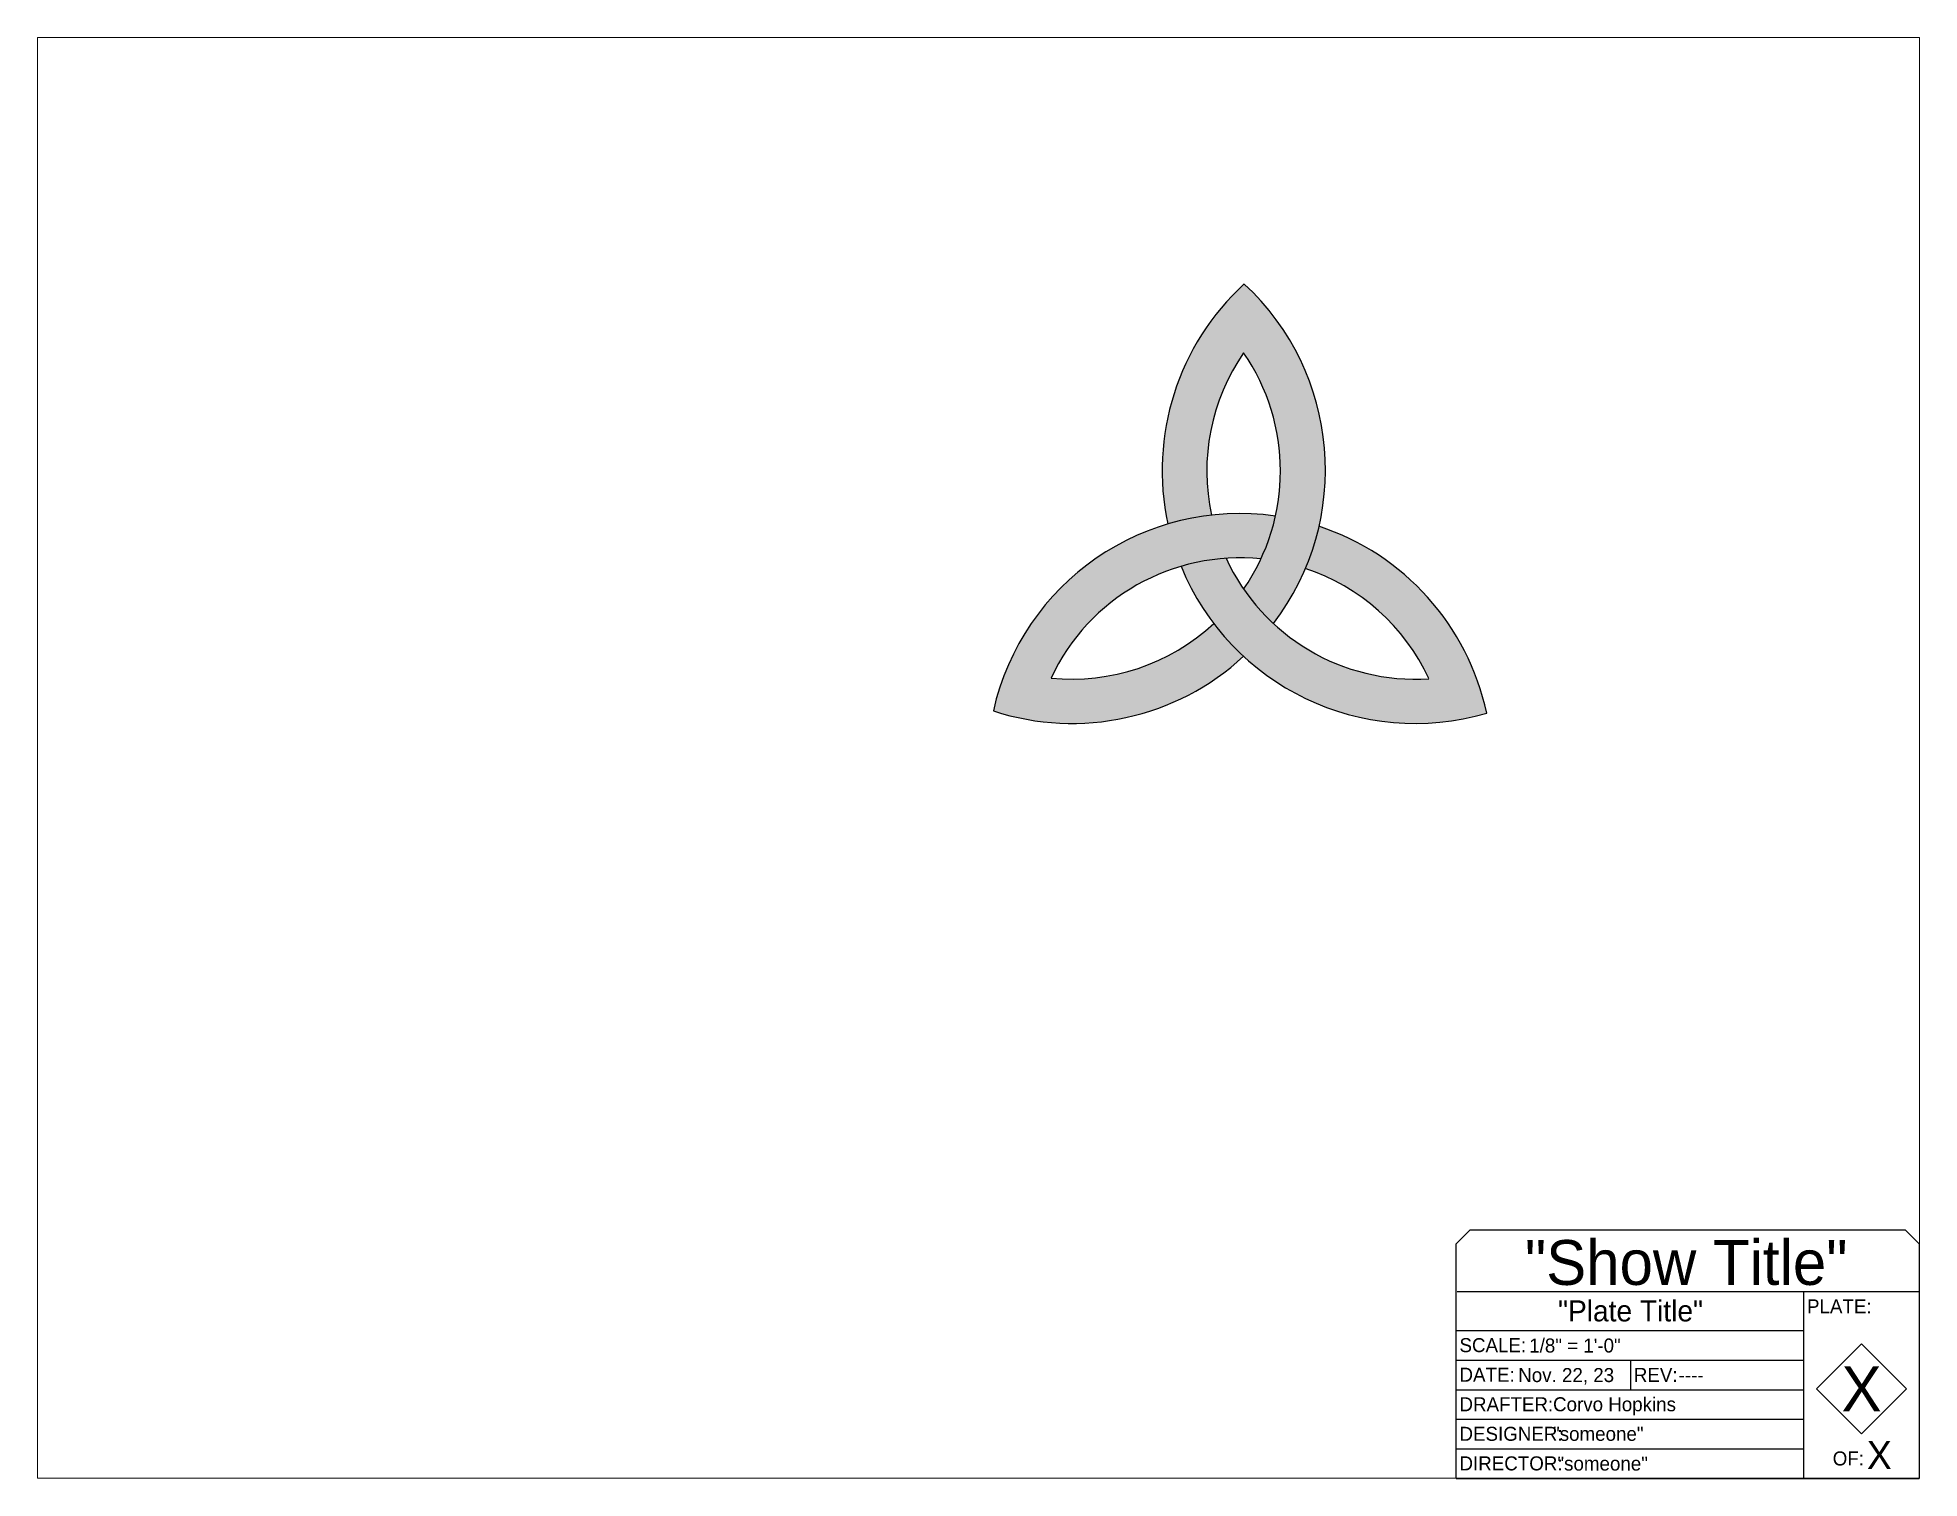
# Paper-space layout '8.5x11in' of a CAD drawing. Header units: inches. Extents: x 0 to 10.7, y 0 to 8.2.
# The model-space entities are those that its viewports show. They can reach past a viewport. Long polylines and large blocks are cut down to what shows.
import ezdxf

# ---------------------------------------------------------------- set-up
doc = ezdxf.new("R2010")
doc.units = ezdxf.units.IN
doc.header["$MEASUREMENT"] = 0
doc.layers.add('Platform -  Framing', color=7, linetype='Continuous')
doc.layers.add('TITLE BLOCK', color=7, linetype='Continuous')
doc.layers.add('View Ports', color=7, linetype='Continuous', lineweight=5, plot=False)
doc.styles.get("Standard").update_dxf_attribs({"font": 'nrkis.ttf'})

msp = doc.modelspace()

# ---------------------------------------------------------------- hatches: boundary and pattern name
at = {"layer": 'Platform -  Framing'}
h = msp.add_hatch(color=256, dxfattribs=at)
h.set_gradient(color1=(39, 118, 187), color2=(20, 31, 66), rotation=228, tint=1)
h.paths.add_polyline_path([(165.3, 169.1, -0.311531), (165.3, 39.3, 0.0547), (181.6, 20.4, 0.386169), (165.7, 206.9, 0.266507), (123.8, 75.1, -0.044074), (147.7, 79.9, -0.207387)])
h = msp.add_hatch(color=256, dxfattribs=at)
h.set_gradient(color1=(39, 118, 187), color2=(20, 31, 66), tint=1)
h.paths.add_polyline_path([(165.3, 2.5, -0.043707), (149, 20.4, -0.215702), (59.6, -9.5, -0.319282), (174.8, 55.9, 0.054489), (182.8, 79.4, 0.391449), (27.9, -27.5, 0.271095)])
h = msp.add_hatch(color=256, dxfattribs=at)
h.set_gradient(color1=(39, 118, 187), color2=(20, 31, 66), rotation=111, tint=1)
h.paths.add_polyline_path([(206.7, 73.8, -0.043774), (199.2, 50.7, -0.207319), (267, -9.8, -0.310433), (155.7, 56.2, 0.0549), (131, 51.9, 0.384566), (298.8, -28.7, 0.26623)])

# ---------------------------------------------------------------- linework, layer by layer
for centre, radius, start, end in [((259.5, 104.5), 138.9, 132.5312, 192.2228), ((71, 104.8), 139.2, 322.6731, 47.1331), ((259.4, 104.2), 114.3, 145.3932, 192.2584), ((71.2, 104.2), 114.3, 325.3932, 34.6068), ((163.2, -57.8), 138.6, 81.8705, 167.3817), ((163.2, -57.8), 138.6, 12.1119, 71.7442), ((163.2, -57.8), 114.3, 84.1688, 154.9982), ((259.5, 104.5), 138.9, 202.2708, 286.4109), ((259.4, 104.2), 114.3, 204.8136, 273.7979), ((163.2, -57.8), 114.3, 24.8136, 71.664), ((71.2, 104.2), 114.3, 264.1688, 312.858), ((71, 104.8), 139.2, 251.9918, 312.664)]:
    msp.add_arc(centre, radius, start, end, dxfattribs=at)

psp = doc.layouts.new('8.5x11in')

# ---------------------------------------------------------------- linework, layer by layer
at = {"layer": 'TITLE BLOCK'}
for p, q in [((8.105, 1.063), (10.086, 1.063)), ((10.086, 1.063), (10.746, 1.063)), ((10.086, -0.005), (10.086, 1.063)), ((8.099, 0.84), (10.086, 0.84)), ((8.099, 0.671), (10.086, 0.671)), ((9.096, 0.671), (9.096, 0.502)), ((8.099, 0.502), (10.086, 0.502)), ((8.099, 0.333), (10.086, 0.333)), ((8.099, 0.164), (10.086, 0.164)), ((8.099, -0.005), (10.747, -0.005))]:
    psp.add_line(p, q, dxfattribs=at)
for points in [[(8.099, 1.063), (8.099, 1.336), (8.18, 1.416), (10.667, 1.416), (10.747, 1.336), (10.747, -0.005)], [(8.099, -0.005), (8.099, 1.063)]]:
    psp.add_lwpolyline(points, dxfattribs=at)
psp.add_lwpolyline([(10.417, 0.764), (10.16, 0.507), (10.417, 0.25), (10.673, 0.507)], close=True, dxfattribs=at)

# ---------------------------------------------------------------- texts
for s, width, heights, insert, char_height, attachment_point in [('\\pxqc;"Show Title"', 2.64682, [0], (8.091, 1.358), 0.25649, 1), ('\\pxqc;"Plate Title"', 1.98077, [0], (9.096, 0.952), 0.12023, 5), ('\\pxql;PLATE:', 0.9585, [0.167], (10.105, 1.019), 0.08015, 1), ('\\pxql;SCALE:', 0.08015, [0.167], (8.118, 0.797), 0.08015, 1), ('\\pxql;DATE:', 0.34334, [0.167], (8.118, 0.628), 0.08015, 1), ('\\pxql;REV:', 0.9585, [0.167], (9.594, 0.587), 0.0802, 5), ('X', 0.42098, [0], (10.417, 0.507), 0.256, 5), ('\\pxql;DRAFTER:', 0.53525, [0.167], (8.118, 0.459), 0.08015, 1), ('\\pxql;DESIGNER:', 0.53523, [0.167], (8.118, 0.29), 0.08015, 1), ('\\pxql;DIRECTOR:', 0.55986, [0.167], (8.118, 0.121), 0.08015, 1), ('\\pxql;OF:', 0.08015, [0.167], (10.252, 0.149), 0.0802, 1), ('\\pxql;X ', 0.12023, [0], (10.507, 0.128), 0.1603, 5)]:
    psp.add_mtext_dynamic_manual_height_columns(s, width=width, gutter_width=1.282, heights=heights, dxfattribs=dict(at, insert=insert, char_height=char_height, attachment_point=attachment_point))
at = {"layer": 'TITLE BLOCK', "attachment_point": 1}
for s, insert, char_height in [('\\pxql;1/8" = 1\'-0"', (8.517, 0.795), 0.08015), ('Nov. 22, 23', (8.454, 0.626), 0.08015), ('----', (9.371, 0.626), 0.0802)]:
    psp.add_mtext(s, dxfattribs=dict(at, insert=insert, char_height=char_height))
at = {"layer": 'TITLE BLOCK', "width": 2.35295, "attachment_point": 1}
for s, insert, char_height in [('Corvo Hopkins', (8.653, 0.459), 0.08015), ('"someone"', (8.653, 0.29), 0.0802), ('"someone"', (8.678, 0.12), 0.0802)]:
    psp.add_mtext(s, dxfattribs=dict(at, insert=insert, char_height=char_height))

# ---------------------------------------------------------------- viewports
at = {"layer": 'View Ports'}
psp.add_viewport(center=(5.368, 4.115), size=(10.759, 8.239), view_center_point=(19.79, -53.363), view_height=790.94424, dxfattribs=at)

doc.saveas('drawing.dxf')
